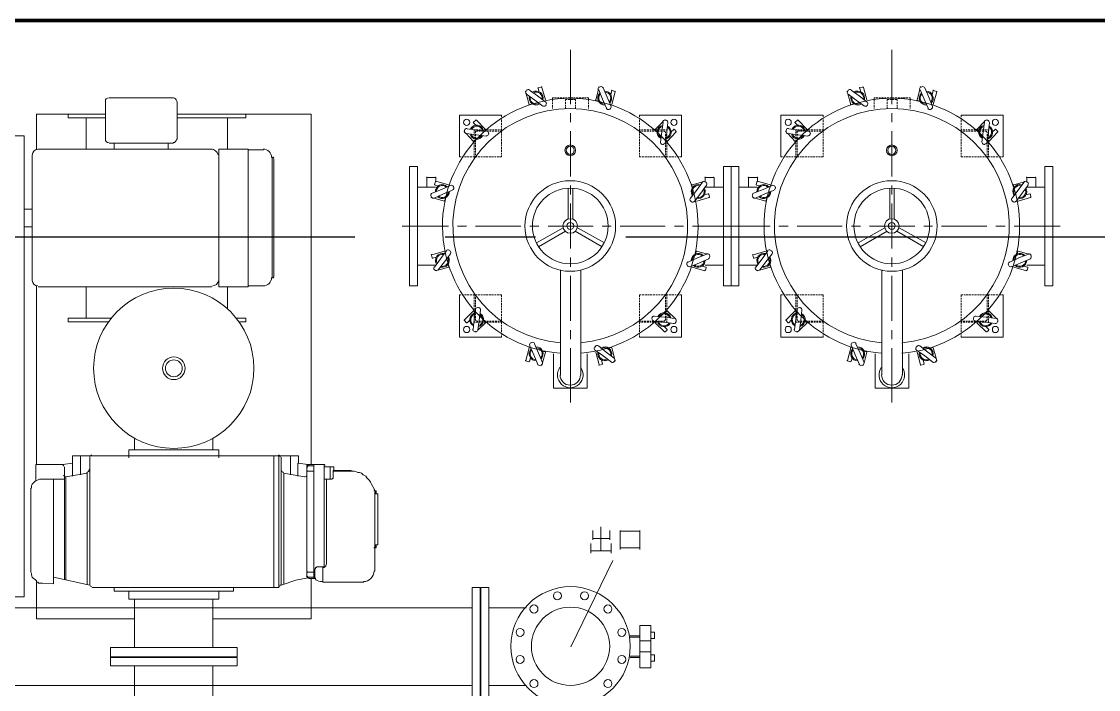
# Model space of a CAD drawing. Extents: x -18489 to 195597, y -1599 to 112111.
# Drawn here: x -14810.4 to -14512.4, y 7457.1 to 7642.1 of the extents above; entities that cross this region are included whole.
import ezdxf

# ---------------------------------------------------------------- set-up
doc = ezdxf.new("R2010")
doc.units = 0
doc.header["$LTSCALE"] = 100
doc.linetypes.add('X-CUB3-L10$0$COL-CEN-LIN', pattern=[3.25, 2.5, -0.25, 0.25, -0.25])
for name, color, linetype in [('188K-SM-03-F10-MECH-EQ-Y2257103$0$M-EQPM-AD', 5, 'Continuous'), ('188K-SM-03-F10-MECH-EQ-Y2257103$0$M-EQPM-CDA-過濾器', 5, 'Continuous'), ('188K-SM-03-F10-MECH-EQ-Y2257103$0$Micron CUP L10 CDA EQU$0$M MOVE-IN AREA', 8, 'Continuous'), ('X-CUB3-L10$0$CCL', 8, 'X-CUB3-L10$0$COL-CEN-LIN')]:
    doc.layers.add(name, color=color, linetype=linetype)

# ---------------------------------------------------------------- blocks, each defined once
blk = doc.blocks.new('X-CUB3-L10$0$CUB3-10')
at = {"layer": 'X-CUB3-L10$0$CCL'}
blk.add_line((720, 8302.459), (-5160, 8302.459), dxfattribs=at)
blk = doc.blocks.new('X-CUB3-L10')
at = {"layer": 'X-CUB3-L10$0$CCL'}
blk.add_blockref('X-CUB3-L10$0$CUB3-10', (-12838.15, -720), dxfattribs=at)
blk = doc.blocks.new('188K-SM-03-F10-MECH-EQ-Y2257103$0$矽品二林中科一期-設備-空調$0$ZIN280AH(OD1400TL2135) 外型圖-Model')
at = {"color": 0, "lineweight": 13}
for points in [[(3022, 9497), (3022, 9391.6)], [(3032.1, 9507.2), (3210.5, 9507.2)], [(3220.6, 9497), (3220.6, 9391.6)], [(2831.5, 9363.3), (2831.5, 9462.6), (3022, 9462.6)], [(2918.6, 9462.6), (2918.6, 9452.4), (3022, 9452.4)], [(2969.3, 9452.4), (2969.3, 9365.3)], [(3220.6, 9452.4), (3411.1, 9452.4), (3411.1, 9462.6)], [(3220.6, 9462.6), (3591.5, 9462.6), (3591.5, 8491.7)], [(3360.5, 9452.4), (3360.5, 9365.3)], [(3317.9, 9365.3), (2835.5, 9365.3)], [(3032.1, 9381.5), (3210.5, 9381.5)], [(3046.3, 9381.5), (3046.3, 9365.3)], [(3196.3, 9381.5), (3196.3, 9365.3)], [(3459.8, 9363.3), (3417.2, 9363.3)], [(3486.1, 9341), (3484.1, 9341), (3484.1, 9010.6)], [(3488.2, 9338.9), (3488.2, 9010.6)], [(2819.3, 9199.1), (2797, 9199.1)], [(2819.3, 9150.4), (2797, 9150.4)], [(3486.1, 9008.6), (3484.1, 9008.6)], [(2831.5, 8491.7), (2831.5, 8986.3)], [(3315.9, 8984.2), (2835.5, 8984.2)], [(2969.3, 8897.1), (2969.3, 8984.2)], [(3360.5, 8923.4), (3360.5, 8984.2)], [(3459.8, 8986.3), (3417.2, 8986.3)], [(3032.1, 8887), (2918.6, 8887), (2918.6, 8897.1), (3040.2, 8897.1)], [(3384.8, 8897.1), (3411.1, 8897.1), (3411.1, 8887), (3392.9, 8887)], [(3103.1, 8532.3), (3103.1, 8562.7)], [(3319.9, 8532.3), (3319.9, 8562.7)], [(3336.2, 8510), (3336.2, 8532.3), (3086.9, 8532.3), (3086.9, 8510)], [(2908.5, 8451.2), (2845.7, 8451.2), (2839.6, 8451.2), (2835.5, 8449.2), (2831.5, 8447.1), (2827.4, 8445.1), (2823.4, 8441.1), (2819.3, 8437), (2817.3, 8432.9), (2817.3, 8426.9), (2815.3, 8424.8), (2815.3, 8420.8), (2815.3, 8197.8), (2815.3, 8195.8), (2815.3, 8193.8), (2817.3, 8189.7), (2817.3, 8185.7), (2819.3, 8179.6), (2823.4, 8175.5), (2827.4, 8173.5), (2831.5, 8169.5), (2831.5, 8167.4), (2831.5, 8165.4), (2833.5, 8165.4), (2835.5, 8165.4), (2835.5, 8163.4), (2837.6, 8163.4), (2839.6, 8163.4), (2843.6, 8163.4), (2845.7, 8163.4), (2847.7, 8163.4), (2878.1, 8161.3), (2878.1, 8175.5), (2878.1, 8179.6), (2979.4, 8157.3), (2979.4, 8512)], [(2945, 8516), (2930.8, 8516), (2953.1, 8516), (2953.1, 8463.3)], [(2930.8, 8516), (2930.8, 8495.8)], [(2953.1, 8516), (2985.5, 8516), (3032.1, 8516), (3488.2, 8516), (3488.2, 8151.2), (3032.1, 8151.2), (2985.5, 8151.2)], [(3542.9, 8516), (3557.1, 8516), (3534.8, 8516), (3502.4, 8516), (3502.4, 8151.2), (3488.2, 8151.2)], [(3502.4, 8516), (3488.2, 8516)], [(3583.4, 8177.6), (3549, 8171.5), (3508.4, 8157.3), (3508.4, 8512)], [(3534.8, 8463.3), (3534.8, 8516)], [(3557.1, 8495.8), (3557.1, 8516)], [(2829.4, 8445.1), (2829.4, 8491.7), (2847.7, 8491.7), (2874, 8491.7), (2888.2, 8491.7), (2902.4, 8491.7)], [(2904.4, 8491.7), (2930.8, 8495.8), (2930.8, 8459.3)], [(2908.5, 8485.6), (2908.5, 8481.6), (2908.5, 8465.4)], [(2908.5, 8471.5), (2908.5, 8173.5)], [(3583.4, 8491.7), (3555.1, 8495.8), (3555.1, 8459.3)], [(3585.5, 8179.6), (3585.5, 8175.5), (3599.6, 8175.5), (3599.6, 8179.6), (3585.5, 8179.6), (3583.4, 8179.6), (3581.4, 8179.6), (3581.4, 8181.6), (3579.4, 8183.6), (3579.4, 8185.7), (3579.4, 8465.4), (3579.4, 8481.6), (3579.4, 8483.6), (3581.4, 8485.6), (3581.4, 8487.7), (3583.4, 8487.7), (3585.5, 8487.7), (3599.6, 8487.7), (3599.6, 8491.7), (3585.5, 8491.7), (3585.5, 8487.7)], [(3579.4, 8481.6), (3579.4, 8485.6)], [(3599.6, 8473.5), (3585.5, 8473.5), (3583.4, 8473.5), (3581.4, 8473.5), (3579.4, 8471.5)], [(3630, 8485.6), (3644.2, 8485.6), (3654.4, 8485.6), (3654.4, 8475.5)], [(3769.9, 8268.8), (3767.9, 8268.8), (3767.9, 8266.7), (3767.9, 8410.6), (3767.9, 8266.7), (3767.9, 8420.8), (3767.9, 8266.7), (3767.9, 8420.8), (3767.9, 8266.7), (3767.9, 8420.8), (3757.7, 8439), (3755.7, 8443.1), (3753.7, 8447.1), (3749.6, 8451.2), (3745.6, 8455.2), (3743.5, 8459.3), (3739.5, 8461.3), (3735.4, 8463.3), (3731.4, 8467.4), (3725.3, 8469.4), (3721.3, 8469.4), (3717.2, 8471.5), (3711.1, 8473.5), (3707.1, 8473.5), (3703, 8473.5), (3703, 8475.5), (3654.4, 8475.5), (3652.3, 8475.5), (3652.3, 8473.5), (3652.3, 8455.2), (3652.3, 8453.2), (3650.3, 8453.2), (3650.3, 8451.2), (3648.3, 8451.2), (3644.2, 8451.2), (3642.2, 8451.2), (3632.1, 8451.2)], [(3644.2, 8451.2), (3644.2, 8485.6)], [(3703, 8473.5), (3652.3, 8473.5)], [(2878.1, 8179.6), (2878.1, 8451.2)], [(2971.3, 8159.3), (2971.3, 8467.4), (2912.5, 8457.3), (2912.5, 8171.5)], [(3628, 8451.2), (3632.1, 8451.2), (3634.1, 8451.2), (3634.1, 8445.1), (3634.1, 8216.1), (3632.1, 8212), (3632.1, 8210), (3630, 8208), (3628, 8205.9), (3628, 8208)], [(3767.9, 8394.4), (3767.9, 8266.7), (3767.9, 8414.7), (3767.9, 8412.7), (3767.9, 8266.7)], [(3769.9, 8410.6), (3769.9, 8418.8), (3771.9, 8418.8), (3771.9, 8410.6)], [(3776, 8268.8), (3776, 8410.6)], [(4394.2, 8252.6), (4394.2, 8270.8), (4394.2, 8295.1), (4394.2, 8319.4)], [(4371.9, 8283), (4371.9, 8285), (4371.9, 8309.3)], [(4418.5, 8309.3), (4418.5, 8285), (4418.5, 8283)], [(4446.9, 8256.6), (4446.9, 8260.7), (4446.9, 8285), (4446.9, 8309.3)], [(4446.9, 8307.3), (4473.2, 8307.3), (4497.5, 8307.3), (4499.6, 8307.3)], [(4501.6, 8309.3), (4501.6, 8285), (4501.6, 8260.7), (4501.6, 8256.6)], [(3767.9, 8195.8), (3767.9, 8199.9), (3767.9, 8256.6), (3767.9, 8262.7), (3767.9, 8266.7), (3767.9, 8268.8), (3769.9, 8268.8), (3776, 8268.8), (3769.9, 8268.8), (3769.9, 8260.7), (3771.9, 8260.7), (3771.9, 8268.8)], [(3769.9, 8268.8), (3769.9, 8268.8)], [(4365.8, 8246.5), (4365.8, 8248.5), (4365.8, 8272.8)], [(4371.9, 8287), (4398.2, 8287), (4418.5, 8287)], [(4422.5, 8272.8), (4422.5, 8248.5), (4422.5, 8246.5)], [(4499.6, 8260.7), (4475.2, 8260.7), (4448.9, 8260.7)], [(4422.5, 8252.6), (4416.5, 8252.6), (4390.1, 8252.6), (4365.8, 8252.6)], [(3624, 8205.9), (3624, 8208)], [(3628, 8205.9), (3624, 8205.9), (3624, 8199.9), (3624, 8165.4), (3737.5, 8165.4)], [(4426.6, 8226.2), (4311.1, 7987)], [(3319.9, 8064.1), (3591.5, 8064.1), (3591.5, 8175.5)], [(3579.4, 8195.8), (3581.4, 8193.8), (3583.4, 8193.8), (3585.5, 8193.8), (3599.6, 8193.8)], [(3579.4, 8181.6), (3579.4, 8185.7)], [(3605.7, 8173.5), (3605.7, 8171.5)], [(2831.5, 8169.5), (2831.5, 8064.1), (3103.1, 8064.1)], [(3376.7, 8151.2), (3376.7, 8141.1), (3046.3, 8141.1), (3046.3, 8151.2)], [(3336.2, 8141.1), (3336.2, 8118.8), (3086.9, 8118.8), (3086.9, 8141.1)], [(3103.1, 8118.8), (3103.1, 7985)], [(3319.9, 8118.8), (3319.9, 7985)], [(2112, 8094.5), (2316.7, 8094.5), (4037.4, 8094.5)], [(4084.1, 8094.5), (4187.4, 8094.5)], [(4532, 8003.3), (4532, 8045.8), (4501.6, 8045.8), (4501.6, 8003.3)], [(4532, 8027.6), (4542.1, 8027.6), (4542.1, 8009.3), (4532, 8009.3)], [(4501.6, 7972.9), (4501.6, 7928.3), (4532, 7928.3), (4532, 7972.9)], [(4532, 7946.5), (4542.1, 7946.5), (4542.1, 7964.7), (4532, 7964.7)], [(3386.8, 7956.6), (3036.2, 7956.6)], [(3386.8, 7956.6), (3386.8, 7934.3), (3036.2, 7934.3), (3036.2, 7956.6)], [(3103.1, 7934.3), (3103.1, 7751.9)], [(3319.9, 7934.3), (3319.9, 7751.9)], [(4037.4, 7879.6), (2112, 7879.6)], [(4187.4, 7879.6), (4084.1, 7879.6)]]:
    blk.add_lwpolyline(points, dxfattribs=at)
for points in [[(2797, 9401.8), (2630.8, 9401.8), (2630.8, 8124.9), (2797, 8124.9)], [(3336.2, 9365.3), (3417.2, 9365.3), (3417.2, 8984.2), (3336.2, 8984.2)], [(3601.7, 8175.5), (3601.7, 8197.8), (3601.7, 8201.9), (3603.7, 8203.9), (3603.7, 8205.9), (3605.7, 8205.9), (3607.7, 8208), (3624, 8208), (3628, 8208), (3628, 8491.7), (3599.6, 8491.7), (3599.6, 8175.5)], [(3767.9, 8412.7), (3767.9, 8410.6), (3769.9, 8410.6), (3776, 8410.6), (3769.9, 8410.6), (3767.9, 8410.6)], [(4059.7, 7822.9), (4037.4, 7822.9), (4037.4, 8151.2), (4059.7, 8151.2)], [(4061.8, 7822.9), (4084.1, 7822.9), (4084.1, 8151.2), (4061.8, 8151.2)], [(4501.6, 8017.4), (4475.2, 8017.4)], [(4501.6, 8013.4), (4475.2, 8013.4)], [(4501.6, 8003.3), (4532, 8003.3), (4532, 7972.9), (4501.6, 7972.9)], [(3036.2, 7985), (3386.8, 7985), (3386.8, 7958.7), (3036.2, 7958.7)], [(4501.6, 7960.7), (4475.2, 7960.7)], [(4475.2, 7956.6), (4501.6, 7956.6)]]:
    blk.add_lwpolyline(points, close=True, dxfattribs=at)
for points in [[(2834.8, 9365.2, 0.36473), (2819.3, 9349.1), (2819.3, 9000.5)], [(3579.4, 8462.3, -0.467466), (3573.3, 8457.3), (3516.5, 8467.4), (3516.5, 8159.3)]]:
    blk.add_lwpolyline(points, format="xyb", dxfattribs=at)
for centre, radius in [((3211.5, 8758.2), 221.9), ((3211.5, 8758.2), 31.4), ((3211.5, 8758.2), 23.3), ((4310, 7988.1), 165.2), ((4273.6, 8127.9), 11.1), ((4348.6, 8127.9), 11.1), ((4208.7, 8091.4), 11.1), ((4310, 7988.1), 108.4), ((4413.4, 8091.4), 11.1), ((4170.2, 8026.6), 11.1), ((4451.9, 8026.6), 11.1), ((4170.2, 7951.6), 11.1), ((4451.9, 7951.6), 11.1), ((4208.7, 7884.7), 11.1), ((4413.4, 7884.7), 11.1)]:
    blk.add_circle(centre, radius, dxfattribs=at)
for centre, radius, start, end in [((3031.1, 9498), 9.12, 89.9989, 180.0011), ((3209.5, 9498), 9.12, 0.0038, 90.0024), ((3031.1, 9392.6), 9.12, 179.9989, 270.0011), ((3209.5, 9392.6), 9.12, 269.9989, 0.0011), ((3314.9, 9346), 19.3, 9.6648, 90.0699), ((3458.8, 9342), 23.3, 0.0036, 90.0013), ((3485.1, 9339.9), 3.04, 359.9911, 90.0089), ((3458.8, 9009.6), 23.3, 270.0013, 359.9987), ((3485.1, 9011.6), 3.04, 269.9911, 0.0089), ((2836.5, 9003.5), 17.2, 185.5388, 264.053), ((3316.9, 9005.5), 19.3, 269.922, 350.3444), ((2984.5, 8513), 5.07, 89.9957, 180.0043), ((3501.3, 8513), 5.07, 359.9957, 90.0043), ((2901.4, 8486.7), 5.07, 359.9957, 90.0043), ((2968.3, 8478.5), 9.12, 280.2287, 0), ((3517.6, 8478.5), 9.12, 180, 259.7713), ((3584.4, 8486.7), 5.07, 89.9957, 180.0043), ((3627, 8488.7), 3.04, 359.9911, 90.0089), ((2911.5, 8462.3), 5.07, 180.0057, 280.2237), ((3768.9, 8421.8), 3.04, 179.9911, 270.0089), ((3768.9, 8259.7), 3.04, 89.9969, 180.0031), ((3584.4, 8182.6), 5.07, 179.9992, 270.0008), ((3600.7, 8174.5), 3.04, 359.9983, 90.0109), ((3620.9, 8198.8), 31.4, 237.2987, 272.2651), ((3736.5, 8196.8), 29.4, 269.9997, 0.0003), ((2984.5, 8158.3), 5.07, 179.9992, 270.0008), ((3501.3, 8158.3), 5.07, 269.9992, 0.0008)]:
    blk.add_arc(centre, radius, start, end, dxfattribs=at)
blk = doc.blocks.new('188K-SM-03-F10-MECH-EQ-Y2257103$0$矽品二林中科一期-設備-空調$0$A$C51042A5E')
at = {"color": 0, "lineweight": 13}
for points in [[(0, 465.9), (0, 337.4)], [(-107.8, 373.4), (-107.8, 423.7)], [(107.8, 423.7), (107.8, 373.4)], [(-134.8, 373.4), (-134.8, 396.7)], [(-133.9, 397.6), (-107.8, 397.6)], [(-133.9, 372.5), (-125.8, 372.5)], [(-123.1, 373.4), (-115, 376.1)], [(-111.4, 365.3), (-113.2, 375.2)], [(-112.3, 332), (-101.5, 357.2), (-90.8, 383.3)], [(-77.3, 377.9), (-89, 351.8), (-99.7, 326.6)], [(-82.7, 386), (-80.9, 385.1)], [(-80, 385.1), (-80, 385.1)], [(-79.1, 384.2), (-79.1, 384.2)], [(-69.2, 349.1), (-77.3, 378.8)], [(68.3, 343.7), (90.8, 359.9), (113.2, 377)], [(69.2, 349.1), (79.1, 384.2)], [(121.3, 366.2), (98.8, 349.1), (76.4, 332)], [(123.1, 373.4), (123.1, 373.4)], [(123.1, 371.6), (124, 372.5)], [(-78.2, 346.4), (-70.1, 348.2)], [(68.3, 333.8), (67.4, 335.6)], [(105.1, 338.3), (113.2, 336.5)], [(-302.8, 191), (-307.3, 191), (-307.3, 307.8), (-191.4, 307.8), (-191.4, 303.3)], [(-191.4, 296.1), (-191.4, 300.6)], [(-106.9, 323), (-109.6, 323.9)], [(0, 313.2), (0, 288)], [(302.8, 191), (307.3, 191), (307.3, 307.8), (190.5, 307.8), (190.5, 303.3)], [(190.5, 296.1), (190.5, 300.6)], [(-292.9, 261.9), (-287.6, 268.2)], [(-278.6, 261), (-285.8, 268.2)], [(-263.3, 226.9), (-263.3, 231.4), (-266, 259.2), (-269.6, 286.2)], [(-259.7, 293.4), (-260.6, 293.4)], [(-234.5, 268.2), (-256.1, 288.9)], [(-191.4, 288), (-191.4, 293.4)], [(-191.4, 280.8), (-191.4, 286.2)], [(-191.4, 273.6), (-191.4, 278.1)], [(-191.4, 266.4), (-191.4, 270.9)], [(190.5, 288), (190.5, 293.4)], [(190.5, 280.8), (190.5, 286.2)], [(190.5, 273.6), (190.5, 278.1)], [(190.5, 266.4), (190.5, 270.9)], [(230.9, 262.8), (258.8, 266.4), (285.8, 270)], [(234.5, 268.2), (259.7, 293.4)], [(260.6, 279), (267.8, 286.2)], [(261.5, 293.4), (267.8, 288)], [(-267.8, 235), (-292.9, 260.1)], [(-264.2, 266.4), (-266.9, 266.4), (-266.9, 263.7)], [(-266.9, 261.9), (-266.9, 256.6)], [(-266.9, 253.9), (-266.9, 249.4)], [(-266.9, 246.7), (-266.9, 241.3)], [(-266.9, 239.5), (-266.9, 234.1)], [(-263.3, 260.1), (-263.3, 256.6)], [(-263.3, 253.9), (-263.3, 249.4)], [(-263.3, 246.7), (-263.3, 242.2)], [(-263.3, 239.5), (-263.3, 234.1)], [(-256.1, 266.4), (-261.5, 266.4)], [(-257, 262.8), (-259.7, 262.8)], [(-248.9, 262.8), (-254.3, 262.8)], [(-248.9, 266.4), (-253.4, 266.4)], [(-241.7, 266.4), (-246.2, 266.4)], [(-241.7, 262.8), (-246.2, 262.8)], [(-239.9, 261), (-234.5, 266.4)], [(-233.6, 266.4), (-239, 266.4)], [(-233.6, 262.8), (-239, 262.8)], [(-226.4, 262.8), (-231.8, 262.8)], [(-226.4, 266.4), (-230.9, 266.4)], [(-218.4, 266.4), (-223.8, 266.4)], [(-219.3, 262.8), (-223.8, 262.8)], [(-211.2, 266.4), (-216.6, 266.4)], [(-211.2, 262.8), (-216.6, 262.8)], [(-204, 262.8), (-209.4, 262.8)], [(-204, 266.4), (-208.5, 266.4)], [(-195.9, 266.4), (-201.3, 266.4)], [(-196.8, 262.8), (-201.3, 262.8)], [(-194.1, 266.4), (-191.4, 266.4), (-191.4, 262.8), (-194.1, 262.8)], [(-191.4, 262.8), (-191.4, 258.3)], [(-191.4, 255.7), (-191.4, 251.2)], [(-191.4, 248.5), (-191.4, 244)], [(-191.4, 241.3), (-191.4, 235.9)], [(0, 262.8), (0, 137.9)], [(194.1, 266.4), (190.5, 266.4), (190.5, 262.8), (194.1, 262.8)], [(190.5, 262.8), (190.5, 258.3)], [(190.5, 255.7), (190.5, 251.2)], [(190.5, 248.5), (190.5, 244)], [(190.5, 241.3), (190.5, 235.9)], [(195.9, 266.4), (201.3, 266.4)], [(196.8, 262.8), (201.3, 262.8)], [(204, 266.4), (208.5, 266.4)], [(204, 262.8), (209.4, 262.8)], [(211.2, 266.4), (216.6, 266.4)], [(211.2, 262.8), (216.6, 262.8)], [(218.4, 266.4), (223.8, 266.4)], [(219.3, 262.8), (223.8, 262.8)], [(226.4, 254.8), (225.5, 256.6)], [(226.4, 266.4), (230.9, 266.4)], [(226.4, 262.8), (231.8, 262.8)], [(287.6, 256.6), (260.6, 253), (232.7, 249.4)], [(233.6, 266.4), (239, 266.4)], [(233.6, 262.8), (239, 262.8)], [(240.8, 266.4), (246.2, 266.4)], [(241.7, 262.8), (246.2, 262.8)], [(248.9, 266.4), (253.4, 266.4)], [(248.9, 262.8), (254.3, 262.8)], [(256.1, 266.4), (261.5, 266.4)], [(256.1, 262.8), (259.7, 262.8)], [(260.6, 240.4), (266, 235)], [(263.3, 266.4), (266, 266.4), (266, 263.7)], [(263.3, 260.1), (263.3, 256.6)], [(263.3, 253.9), (263.3, 249.4)], [(263.3, 246.7), (263.3, 242.2)], [(263.3, 239.5), (263.3, 234.1)], [(266, 261.9), (266, 256.6)], [(266, 253.9), (266, 249.4)], [(266, 246.7), (266, 241.3)], [(266, 239.5), (266, 234.1)], [(267.8, 235), (288.5, 256.6)], [(292.9, 264.6), (292.9, 262.8)], [(292.9, 261.9), (292.9, 261.9)], [(292.9, 260.1), (292.9, 260.1)], [(-266.9, 231.4), (-266.9, 226.9)], [(-266.9, 224.2), (-266.9, 218.8)], [(-266.9, 216.1), (-266.9, 211.6)], [(-266.9, 208.9), (-266.9, 204.4)], [(-263.3, 224.2), (-263.3, 219.7)], [(-263.3, 217), (-263.3, 211.6)], [(-263.3, 208.9), (-263.3, 204.4)], [(-254.3, 226), (-256.1, 226)], [(-191.4, 233.2), (-191.4, 228.7)], [(-191.4, 226), (-191.4, 220.6)], [(-191.4, 218.8), (-191.4, 213.4)], [(-191.4, 210.7), (-191.4, 206.2)], [(190.5, 233.2), (190.5, 228.7)], [(190.5, 226), (190.5, 220.6)], [(190.5, 218.8), (190.5, 213.4)], [(190.5, 210.7), (190.5, 206.2)], [(263.3, 231.4), (263.3, 226.9)], [(263.3, 224.2), (263.3, 219.7)], [(263.3, 217), (263.3, 211.6)], [(263.3, 208.9), (263.3, 204.4)], [(266, 231.4), (266, 226.9)], [(266, 224.2), (266, 218.8)], [(266, 216.1), (266, 211.6)], [(266, 208.9), (266, 204.4)], [(-295.6, 191), (-300.1, 191)], [(-288.5, 191), (-292.9, 191)], [(-280.4, 191), (-285.8, 191)], [(-273.2, 191), (-277.7, 191)], [(-266.9, 191), (-270.5, 191)], [(-266.9, 201.7), (-266.9, 196.3)], [(-266.9, 193.6), (-266.9, 191), (-263.3, 191), (-257.9, 191)], [(-263.3, 201.7), (-263.3, 197.2)], [(-263.3, 194.5), (-263.3, 191)], [(-256.1, 191), (-250.7, 191)], [(-248, 191), (-243.5, 191)], [(-240.8, 191), (-235.4, 191)], [(-233.6, 191), (-228.2, 191)], [(-225.5, 191), (-221.1, 191)], [(-218.4, 191), (-213, 191)], [(-211.2, 191), (-205.8, 191)], [(-203.1, 191), (-198.6, 191)], [(-195.9, 191), (-191.4, 191), (-191.4, 196.3)], [(-191.4, 203.5), (-191.4, 198.1)], [(190.5, 203.5), (190.5, 198.1)], [(195.9, 191), (190.5, 191), (190.5, 196.3)], [(203.1, 191), (198.6, 191)], [(210.3, 191), (205.8, 191)], [(218.4, 191), (213, 191)], [(225.5, 191), (221.1, 191)], [(232.7, 191), (228.2, 191)], [(240.8, 191), (235.4, 191)], [(248, 191), (243.5, 191)], [(256.1, 191), (250.7, 191)], [(266, 193.6), (266, 191), (263.3, 191), (257.9, 191)], [(263.3, 201.7), (263.3, 197.2)], [(263.3, 194.5), (263.3, 191)], [(266, 201.7), (266, 196.3)], [(266, 191), (270.5, 191)], [(273.2, 191), (277.7, 191)], [(280.4, 191), (285.8, 191)], [(287.6, 191), (292.9, 191)], [(295.6, 191), (300.1, 191)], [(-375.6, 121.8), (-373.8, 122.7)], [(-372.9, 122.7), (-372.9, 123.6)], [(-371.1, 123.6), (-372, 123.6)], [(-337, 114.6), (-366.6, 122.7)], [(-365.7, 121.8), (-348.7, 99.3), (-332.5, 76.8)], [(337, 114.6), (372, 123.6)], [(-371.1, 86.7), (-381, 89.4)], [(-343.3, 68.7), (-360.3, 91.2), (-376.5, 113.7)], [(-338.8, 105.6), (-336.1, 113.7)], [(0, 112.8), (0, 87.6)], [(4.5, 20.2), (46.7, 93.9)], [(322.6, 107.4), (323.5, 109.2)], [(377.4, 77.7), (351.4, 88.5), (326.2, 100.2)], [(331.6, 112.8), (356.7, 102), (382.8, 90.3)], [(364.8, 111), (374.7, 113.7)], [(-384.6, 80.4), (-382.8, 88.5)], [(-349.6, 69.6), (-383.7, 79.5)], [(-333.4, 68.7), (-335.2, 67.8)], [(0, 62.5), (0, -62.5)], [(14.4, 13.9), (57.5, 88.5)], [(384.6, 80.4), (384.6, 80.4)], [(-354.9, 46.3), (-354.9, 49.9), (-352.3, 49.9)], [(-354.9, 44.5), (-354.9, 39.1)], [(-354.9, 36.4), (-354.9, 31.9)], [(-350.5, 49.9), (-345.1, 49.9)], [(-342.4, 49.9), (-337.9, 49.9)], [(-335.2, 49.9), (-329.8, 49.9)], [(-328, 49.9), (-325.3, 49.9)], [(354, -46.3), (448.4, -46.3), (448.4, 47.2), (354, 47.2)], [(-337.9, 0.4), (-487.9, 0.4)], [(-354.9, 29.2), (-354.9, 23.8)], [(-354.9, 21.1), (-354.9, 16.6)], [(-354.9, 13.9), (-354.9, 9.4)], [(-354.9, 6.7), (-354.9, 1.3)], [(-350.5, 9.4), (-350.5, 13.9), (-346, 13.9)], [(-350.5, 6.7), (-350.5, 1.3)], [(-343.3, 13.9), (-338.8, 13.9)], [(-336.1, 13.9), (-330.7, 13.9)], [(-328.9, 13.9), (-324.4, 13.9)], [(-287.6, 0.4), (-312.7, 0.4)], [(-137.5, 0.4), (-262.4, 0.4)], [(-87.2, 0.4), (-112.3, 0.4)], [(-18.9, 6.7), (-105.1, 6.7)], [(62, 0.4), (-62.9, 0.4)], [(112.3, 0.4), (87.2, 0.4)], [(412.5, 28.3), (121.3, 28.3)], [(262.4, 0.4), (137.5, 0.4)], [(312.7, 0.4), (287.6, 0.4)], [(487.9, 0.4), (337.9, 0.4)], [(-354.9, -1.3), (-354.9, -5.8)], [(-354.9, -8.5), (-354.9, -13)], [(-354.9, -15.7), (-354.9, -21.1)], [(-354.9, -23.8), (-354.9, -28.3)], [(-350.5, -1.3), (-350.5, -5.8)], [(-350.5, -8.5), (-350.5, -13.9), (-346, -13.9)], [(-343.3, -13.9), (-338.8, -13.9)], [(-336.1, -13.9), (-330.7, -13.9)], [(-328.9, -13.9), (-324.4, -13.9)], [(-18.9, -5.8), (-105.1, -5.8)], [(4.5, -19.3), (46.7, -93.9)], [(14.4, -13), (57.5, -87.6)], [(412.5, -28.3), (121.3, -28.3)], [(-354.9, -31), (-354.9, -36.4)], [(-354.9, -38.2), (-354.9, -43.6)], [(-354.9, -46.3), (-354.9, -49.9), (-352.3, -49.9)], [(-350.5, -49.9), (-345.1, -49.9)], [(-342.4, -49.9), (-337.9, -49.9)], [(-335.2, -49.9), (-329.8, -49.9)], [(-328, -49.9), (-325.3, -49.9)], [(-385.5, -82.2), (-384.6, -80.4), (-384.6, -79.5)], [(-383.7, -78.6), (-383.7, -78.6)], [(-349.6, -69.6), (-378.3, -76.8)], [(-377.4, -77.7), (-351.4, -88.5), (-326.2, -99.3)], [(0, -87.6), (0, -111.9)], [(365.7, -120.9), (348.7, -98.4), (331.6, -76.8)], [(333.4, -68.7), (335.2, -66.9)], [(343.3, -67.8), (359.4, -90.3), (376.5, -112.8)], [(348.7, -69.6), (383.7, -78.6)], [(371.1, -85.8), (381, -88.5)], [(-331.6, -111.9), (-356.7, -101.1), (-382.8, -90.3)], [(-372.9, -122.7), (-375.6, -114.6)], [(-364.8, -111), (-374.7, -113.7)], [(-322.6, -106.5), (-323.5, -109.2)], [(337.9, -104.7), (336.1, -112.8)], [(337, -113.7), (365.7, -121.8)], [(0, -137), (0, -261.9)], [(372.9, -122.7), (372.9, -122.7)], [(375.6, -120.9), (373.8, -122.7)], [(-302.8, -191), (-307.3, -191), (-307.3, -306.9), (-191.4, -306.9), (-191.4, -302.4)], [(-295.6, -191), (-300.1, -191)], [(-288.5, -191), (-292.9, -191)], [(-280.4, -191), (-285.8, -191)], [(-273.2, -191), (-277.7, -191)], [(-266.9, -191), (-270.5, -191)], [(-266.9, -193.6), (-266.9, -191), (-263.3, -191), (-257.9, -191)], [(-266.9, -200.8), (-266.9, -196.3)], [(-266.9, -208), (-266.9, -203.5)], [(-263.3, -193.6), (-263.3, -191)], [(-263.3, -200.8), (-263.3, -196.3)], [(-263.3, -208.9), (-263.3, -203.5)], [(-256.1, -191), (-250.7, -191)], [(-248, -191), (-243.5, -191)], [(-240.8, -191), (-235.4, -191)], [(-233.6, -191), (-228.2, -191)], [(-225.5, -191), (-221.1, -191)], [(-218.4, -191), (-213, -191)], [(-211.2, -191), (-205.8, -191)], [(-203.1, -191), (-198.6, -191)], [(-195.9, -191), (-191.4, -191), (-191.4, -195.4)], [(-191.4, -202.6), (-191.4, -198.1)], [(-191.4, -210.7), (-191.4, -205.3)], [(195.9, -191), (190.5, -191), (190.5, -195.4)], [(302.8, -191), (307.3, -191), (307.3, -306.9), (190.5, -306.9), (190.5, -302.4)], [(190.5, -202.6), (190.5, -198.1)], [(190.5, -210.7), (190.5, -205.3)], [(203.1, -191), (198.6, -191)], [(210.3, -191), (205.8, -191)], [(218.4, -191), (213, -191)], [(225.5, -191), (221.1, -191)], [(232.7, -191), (228.2, -191)], [(240.8, -191), (235.4, -191)], [(248, -191), (243.5, -191)], [(256.1, -191), (250.7, -191)], [(263.3, -191), (257.9, -191)], [(266, -193.6), (266, -191), (263.3, -191), (263.3, -193.6)], [(263.3, -200.8), (263.3, -196.3)], [(263.3, -208.9), (263.3, -203.5)], [(266, -191), (270.5, -191)], [(266, -200.8), (266, -196.3)], [(266, -208), (266, -203.5)], [(273.2, -191), (277.7, -191)], [(280.4, -191), (285.8, -191)], [(287.6, -191), (292.9, -191)], [(295.6, -191), (300.1, -191)], [(-267.8, -234.1), (-289.4, -255.7)], [(-266.9, -216.1), (-266.9, -210.7)], [(-266.9, -223.3), (-266.9, -218.8)], [(-266.9, -230.5), (-266.9, -226)], [(-266.9, -238.6), (-266.9, -233.2)], [(-260.6, -240.4), (-266, -234.1)], [(-263.3, -216.1), (-263.3, -211.6)], [(-263.3, -223.3), (-263.3, -218.8)], [(-263.3, -231.4), (-263.3, -226)], [(-263.3, -238.6), (-263.3, -234.1)], [(-191.4, -217.9), (-191.4, -212.5)], [(-191.4, -225.1), (-191.4, -220.6)], [(-191.4, -233.2), (-191.4, -227.8)], [(-191.4, -240.4), (-191.4, -235.9)], [(190.5, -217.9), (190.5, -212.5)], [(190.5, -225.1), (190.5, -220.6)], [(190.5, -233.2), (190.5, -227.8)], [(190.5, -240.4), (190.5, -235.9)], [(256.1, -288), (252.5, -260.1), (248.9, -232.3)], [(263.3, -216.1), (263.3, -211.6)], [(263.3, -223.3), (263.3, -218.8)], [(263.3, -231.4), (263.3, -226)], [(263.3, -230.5), (266, -258.3), (269.6, -286.2)], [(263.3, -238.6), (263.3, -234.1)], [(266, -216.1), (266, -210.7)], [(266, -223.3), (266, -218.8)], [(266, -230.5), (266, -226)], [(266, -238.6), (266, -233.2)], [(267.8, -234.1), (292.9, -260.1)], [(-292.9, -259.2), (-292.9, -260.1)], [(-292.9, -264.6), (-292.9, -261.9)], [(-292.9, -261.9), (-292.9, -261.9)], [(-266.9, -245.8), (-266.9, -241.3)], [(-266.9, -253.9), (-266.9, -248.5)], [(-266.9, -261), (-266.9, -255.7)], [(-264.2, -266.4), (-266.9, -266.4), (-266.9, -263.7)], [(-263.3, -245.8), (-263.3, -241.3)], [(-263.3, -253.9), (-263.3, -248.5)], [(-263.3, -259.2), (-263.3, -256.6)], [(-256.1, -266.4), (-261.5, -266.4)], [(-234.5, -267.3), (-260.6, -292.5)], [(-257, -262.8), (-259.7, -262.8)], [(-248.9, -262.8), (-254.3, -262.8)], [(-248.9, -266.4), (-253.4, -266.4)], [(-241.7, -262.8), (-246.2, -262.8)], [(-241.7, -266.4), (-246.2, -266.4)], [(-233.6, -262.8), (-239, -262.8)], [(-233.6, -266.4), (-239, -266.4)], [(-226.4, -262.8), (-231.8, -262.8)], [(-226.4, -266.4), (-230.9, -266.4)], [(-219.3, -262.8), (-223.8, -262.8)], [(-218.4, -266.4), (-223.8, -266.4)], [(-211.2, -262.8), (-216.6, -262.8)], [(-211.2, -266.4), (-216.6, -266.4)], [(-204, -262.8), (-209.4, -262.8)], [(-204, -266.4), (-208.5, -266.4)], [(-196.8, -262.8), (-201.3, -262.8)], [(-195.9, -266.4), (-201.3, -266.4)], [(-194.1, -266.4), (-191.4, -266.4), (-191.4, -262.8), (-194.1, -262.8)], [(-191.4, -247.6), (-191.4, -243.1)], [(-191.4, -255.7), (-191.4, -250.3)], [(-191.4, -262.8), (-191.4, -258.3)], [(-191.4, -266.4), (-191.4, -270)], [(190.5, -247.6), (190.5, -243.1)], [(190.5, -255.7), (190.5, -250.3)], [(190.5, -262.8), (190.5, -258.3)], [(194.1, -266.4), (190.5, -266.4), (190.5, -262.8), (194.1, -262.8)], [(190.5, -266.4), (190.5, -270)], [(195.9, -266.4), (201.3, -266.4)], [(196.8, -262.8), (201.3, -262.8)], [(204, -262.8), (209.4, -262.8)], [(204, -266.4), (208.5, -266.4)], [(211.2, -262.8), (216.6, -262.8)], [(211.2, -266.4), (216.6, -266.4)], [(218.4, -266.4), (223.8, -266.4)], [(219.3, -262.8), (223.8, -262.8)], [(226.4, -262.8), (231.8, -262.8)], [(226.4, -266.4), (230.9, -266.4)], [(233.6, -262.8), (239, -262.8)], [(233.6, -266.4), (239, -266.4)], [(239.9, -260.1), (234.5, -265.5)], [(234.5, -267.3), (256.1, -288.9)], [(240.8, -266.4), (246.2, -266.4)], [(241.7, -262.8), (246.2, -262.8)], [(248.9, -262.8), (254.3, -262.8)], [(248.9, -266.4), (253.4, -266.4)], [(256.1, -262.8), (259.7, -262.8)], [(256.1, -266.4), (261.5, -266.4)], [(263.3, -245.8), (263.3, -241.3)], [(263.3, -253.9), (263.3, -248.5)], [(263.3, -259.2), (263.3, -256.6)], [(263.3, -266.4), (266, -266.4), (266, -263.7)], [(266, -245.8), (266, -241.3)], [(266, -253.9), (266, -248.5)], [(266, -261), (266, -255.7)], [(278.6, -260.1), (285.8, -267.3)], [(292.9, -261.9), (287.6, -267.3)], [(-260.6, -278.1), (-267.8, -285.3)], [(-261.5, -292.5), (-267.8, -287.1)], [(-191.4, -272.7), (-191.4, -278.1)], [(-191.4, -279.9), (-191.4, -285.3)], [(-191.4, -288), (-191.4, -292.5)], [(-191.4, -295.2), (-191.4, -300.6)], [(0, -287.1), (0, -312.3)], [(190.5, -272.7), (190.5, -278.1)], [(190.5, -279.9), (190.5, -285.3)], [(190.5, -288), (190.5, -292.5)], [(190.5, -295.2), (190.5, -300.6)], [(259.7, -292.5), (259.7, -292.5)], [(261.5, -292.5), (261.5, -292.5)], [(264.2, -292.5), (262.4, -292.5)], [(77.3, -377), (88.1, -350.9), (99.7, -325.7)], [(106.9, -322.1), (108.7, -323)], [(-114.1, -336.5), (-122.2, -366.2)], [(-121.3, -365.3), (-98.8, -348.2), (-77.3, -332)], [(-68.3, -342.8), (-90.8, -359.9), (-113.2, -376.1)], [(-69.2, -332.9), (-67.4, -334.7)], [(0, -337.4), (0, -465)], [(69.2, -349.1), (77.3, -377.9)], [(78.2, -345.5), (70.1, -347.3)], [(112.3, -331.1), (101.5, -356.3), (90.8, -382.4)], [(114.1, -336.5), (124, -371.6)], [(-134.8, -373.4), (-134.8, -395.8)], [(-133.9, -372.5), (-125.8, -372.5)], [(-124, -371.6), (-124, -371.6)], [(-123.1, -373.4), (-123.1, -373.4)], [(-121.3, -375.2), (-122.2, -373.4)], [(-107.8, -372.5), (-107.8, -422.8)], [(-86.3, -370.7), (-89, -380.6)], [(-80, -384.2), (-88.1, -382.4)], [(79.1, -383.3), (79.1, -383.3)], [(80, -384.2), (80, -384.2)], [(82.7, -385.1), (80.9, -384.2)], [(107.8, -422.8), (107.8, -372.5)], [(-133.9, -397.6), (-107.8, -397.6)]]:
    blk.add_lwpolyline(points, dxfattribs=at)
for points in [[(-165.3, 445.3), (-165.3, 423.7), (165.3, 423.7), (165.3, 445.3)], [(347.8, 70.5), (346, 77.7)], [(-165.3, -444.4), (-165.3, -422.8), (165.3, -422.8), (165.3, -444.4)]]:
    blk.add_lwpolyline(points, close=True, dxfattribs=at)
for points in [[(-114.1, 337.4), (-124, 372.5, -0.414278), (-123, 374.2)], [(80, 385.1), (88.1, 383.3, -0.414278), (89, 381.5), (86.3, 371.6)], [(112.4, 336.6, 0.414174), (114.1, 337.4), (122.2, 366.2)], [(121.3, 376.1), (122.2, 374.3, -0.414278), (123.1, 372.6)], [(-270.4, 286.8, -0.414184), (-265.1, 293.4), (-262.4, 293.4), (-261.5, 293.4)], [(-262.6, 293.4, -0.414173), (-256.1, 288), (-252.5, 260.1), (-248.9, 233.2)], [(371.2, 124.4, -0.414257), (372.9, 123.6), (375.6, 115.5)], [(346.9, 70.6, 0.414176), (348.7, 69.6), (378.3, 77.7)], [(385.5, 83.1), (384.6, 81.3, -0.414276), (383.7, 79.5), (383.7, 78.6)], [(-346, -77.7), (-347.8, -69.6, 0.414137), (-349.5, -68.8)], [(383.6, -77.8, -0.414152), (384.6, -79.5), (382.8, -87.6)], [(-337, -113.7), (-372, -123.6, -0.414278), (-373.8, -122.6)], [(372.9, -122.6, -0.414151), (371.1, -123.6), (372, -123.6)], [(254.3, -226), (256.1, -225.1, -0.414186), (262.3, -230.2)], [(-230.9, -262.8), (-258.8, -266.4), (-286.7, -269.1, -0.414216), (-292.9, -264)], [(-287.6, -255.7), (-260.6, -252.1), (-232.7, -248.5, -0.414181), (-226.4, -253.9), (-225.5, -256.6)], [(-105.1, -338.3), (-113.2, -335.6, 0.414195), (-115, -336.6)], [(-69.2, -349.1), (-79.1, -383.3, -0.414151), (-80.8, -384.1)], [(123.1, -373.4), (115, -375.2, -0.414152), (113.2, -374.3), (110.5, -364.4)]]:
    blk.add_lwpolyline(points, format="xyb", dxfattribs=at)
for centre, radius in [((-287.1, 287.6), 8.54), ((286.2, 287.6), 8.54), ((-0.4, 0.9), 125.4), ((-0.4, 0.9), 104.7), ((-209.8, 0.9), 14.8), ((-209.8, 0.9), 11.2), ((-0.4, 0.9), 20.2), ((-0.4, 0.9), 9.44), ((-287.1, -285.8), 8.54), ((286.2, -285.8), 8.54)]:
    blk.add_circle(centre, radius, dxfattribs=at)
for centre, radius, start, end in [((-134.3, 397.2), 1.35, 89.9969, 180.0031), ((-134.3, 373.8), 1.35, 179.9969, 270.0031), ((-115.5, 374.7), 1.35, 14.9955, 105.004), ((-95.7, 354.9), 19.3, 88.2648, 225.6106), ((-95.7, 354.9), 16.6, 91.3776, 222.4895), ((-95.7, 354.9), 19.3, 268.2588, 45.6103), ((-95.7, 354.9), 16.6, 271.3776, 42.4895), ((-85.8, 381), 5.84, 66.9384, 156.9357), ((-80.4, 384.6), 1.35, 14.9955, 105.004), ((-83.1, 380.1), 5.84, 336.9384, 66.9317), ((94.8, 354.9), 19.3, 58.2607, 195.6117), ((79.5, 384.6), 1.35, 74.9965, 164.9974), ((94.8, 354.9), 16.6, 61.3826, 192.492), ((94.8, 354.9), 19.3, 238.255, 15.6121), ((94.8, 354.9), 16.6, 241.3754, 12.4922), ((116.4, 372.9), 5.84, 36.9451, 126.9377), ((117.3, 371.1), 5.84, 306.9339, 36.9367), ((-0.4, 0.9), 353.6, 4.5758, 355.4297), ((-107.4, 329.8), 5.84, 156.9384, 246.9317), ((-71.4, 349.6), 1.35, 284.9881, 15.0003), ((71.4, 339.7), 5.84, 126.9339, 216.9367), ((73.2, 337), 5.84, 216.9342, 306.9373), ((-0.4, 0.9), 324.8, 4.9823, 355.0231), ((-105.6, 328.9), 5.84, 246.9356, 336.9362), ((-287.1, 267.8), 1.35, 44.9859, 135.0141), ((-260.1, 259.7), 19.3, 118.258, 255.6103), ((-260.1, 259.7), 16.6, 121.3756, 252.4883), ((-261.9, 292.9), 1.35, 44.9859, 135.0141), ((-260.1, 259.7), 19.3, 298.258, 75.6103), ((-260.1, 259.7), 16.6, 301.3756, 72.4883), ((-235.9, 267.8), 1.35, 314.9859, 45.0141), ((259.2, 259.7), 19.3, 28.2636, 165.6093), ((259.2, 259.7), 16.6, 31.3829, 162.4877), ((260.1, 292.9), 1.35, 44.9859, 135.0141), ((266.4, 287.6), 1.35, 314.9859, 45.0141), ((286.2, 265.1), 5.84, 6.9373, 96.9305), ((-292.5, 261.5), 1.35, 134.9859, 225.0141), ((-260.1, 260.6), 3.14, 89.9976, 180.0024), ((231.4, 257.9), 5.84, 96.9331, 186.9337), ((231.4, 255.2), 5.84, 186.9326, 276.9303), ((259.2, 259.7), 19.3, 208.2579, 345.6092), ((259.2, 259.7), 16.6, 211.3771, 342.489), ((259.2, 260.6), 3.15, 0.0091, 89.999), ((286.2, 262.4), 5.84, 276.9331, 6.9337), ((291.6, 261.5), 1.35, 314.9859, 45.0141), ((-257.4, 232.7), 5.84, 186.9363, 276.9305), ((-255.7, 232.7), 5.84, 276.9363, 6.9305), ((266.4, 236.3), 1.35, 224.9859, 315.0141), ((-372.5, 116.8), 5.84, 126.9319, 216.9388), ((-370.7, 118.6), 5.84, 36.9456, 126.9371), ((-372.5, 123.1), 1.35, 74.9916, 165.0088), ((-382.4, 89), 1.35, 74.9916, 165.0088), ((-354.5, 95.3), 19.3, 148.2549, 285.6115), ((-354.5, 95.3), 16.6, 151.375, 282.4923), ((-354.5, 95.3), 19.3, 328.2549, 105.6115), ((-354.5, 95.3), 16.6, 331.375, 102.4923), ((-338.3, 114.1), 1.35, 344.9916, 75.0088), ((327.5, 105.1), 5.84, 156.9384, 246.9317), ((328.4, 107.8), 5.84, 66.9384, 156.9357), ((353.6, 95.3), 19.3, 178.2583, 315.6097), ((336.5, 114.1), 1.35, 104.9879, 195.0004), ((353.6, 95.3), 16.6, 181.3792, 312.4885), ((353.6, 95.3), 19.3, 358.2583, 135.6097), ((353.6, 95.3), 16.6, 1.384, 132.4895), ((373.4, 115), 1.35, 284.9881, 15.0003), ((379.7, 86.3), 5.84, 336.9384, 66.9317), ((-384.2, 80.9), 1.35, 164.9918, 255.0086), ((-339.2, 72.8), 5.84, 216.9319, 306.9388), ((-337.4, 73.7), 5.84, 306.9319, 36.9388), ((378.8, 83.6), 5.84, 246.9356, 336.9362), ((412, 0.9), 35.5, 233.4483, 126.5517), ((412, 0.9), 28.3, 270, 90), ((-380.6, -84.5), 5.84, 156.9356, 246.9362), ((-384.2, -79.1), 1.35, 105.0067, 194.9993), ((-379.7, -81.8), 5.84, 66.9396, 156.9356), ((-354.5, -94.4), 19.3, 358.2588, 135.6103), ((-354.5, -94.4), 16.6, 1.3849, 132.4896), ((336.5, -72.8), 5.84, 126.9363, 216.9353), ((353.6, -94.4), 19.3, 148.2546, 285.6111), ((338.3, -71), 5.84, 36.9423, 126.9343), ((353.6, -94.4), 16.6, 151.3754, 282.4929), ((353.6, -94.4), 19.3, 328.2546, 105.6111), ((353.6, -94.4), 16.6, 331.3754, 102.4929), ((380.6, -87.2), 1.35, 255.0088, 344.9964), ((-375.2, -114.1), 1.35, 105.0067, 194.9993), ((-354.5, -94.4), 19.3, 178.2588, 315.6103), ((-354.5, -94.4), 16.6, 181.3776, 312.4895), ((-329.3, -106), 5.84, 246.9384, 336.9317), ((-328.4, -104.2), 5.84, 336.9356, 66.9362), ((336.5, -112.3), 1.35, 165.0088, 254.9964), ((371.6, -115.9), 5.84, 306.9363, 36.9353), ((369.8, -116.8), 5.84, 216.9363, 306.9353), ((-267.3, -234.5), 1.35, 45.0006, 135.0123), ((254.8, -230.9), 5.84, 96.9295, 186.9335), ((-288, -260.6), 5.84, 96.9326, 186.9303), ((-292.5, -260.6), 1.35, 134.9859, 225.0141), ((-260.1, -258.8), 19.3, 28.2627, 165.6086), ((-260.1, -258.8), 19.3, 208.2573, 345.6095), ((-260.1, -258.8), 16.6, 31.3819, 162.4871), ((-260.1, -258.8), 16.6, 211.3756, 342.4876), ((-260.1, -258.8), 3.14, 179.9976, 270.0024), ((-232.3, -256.1), 5.84, 276.9326, 6.9303), ((235, -266), 1.35, 134.9859, 225.0141), ((259.2, -258.8), 19.3, 118.2571, 255.6084), ((259.2, -258.8), 16.6, 121.3771, 252.4882), ((259.2, -258.8), 3.14, 269.9976, 0.0024), ((259.2, -258.8), 19.3, 298.2571, 75.6084), ((259.2, -258.8), 16.6, 301.3771, 72.4882), ((286.2, -266), 1.35, 224.9859, 315.0141), ((291.6, -260.6), 1.35, 314.9859, 45.0141), ((-267.3, -285.8), 1.35, 134.9859, 225.0141), ((-261.9, -291.1), 1.35, 224.9859, 315.0141), ((261, -286.7), 5.84, 186.9295, 276.9335), ((260.1, -291.1), 1.35, 224.9859, 315.0141), ((263.7, -285.8), 5.84, 276.9295, 6.9335), ((104.7, -327.1), 5.84, 66.9401, 156.934), ((106.5, -328), 5.84, 336.9374, 66.9316), ((-95.7, -353.2), 19.3, 58.2607, 195.6116), ((-95.7, -353.2), 16.6, 61.3806, 192.4917), ((-95.7, -353.2), 19.3, 238.2546, 15.6111), ((-95.7, -353.2), 16.6, 241.3754, 12.4929), ((-74.1, -336.1), 5.84, 36.9423, 126.9343), ((-72.3, -337.9), 5.84, 306.9363, 36.9353), ((70.5, -347.8), 1.35, 105.0034, 194.9914), ((94.8, -353.2), 19.3, 88.2642, 225.6101), ((94.8, -353.2), 16.6, 91.3792, 222.49), ((94.8, -353.2), 19.3, 268.2575, 45.6105), ((94.8, -353.2), 16.6, 271.3792, 42.49), ((-134.3, -372.9), 1.35, 90.0028, 179.9972), ((-118.2, -369.3), 5.84, 126.9363, 216.9353), ((-122.7, -371.1), 1.35, 165.0088, 254.9964), ((-117.3, -371.1), 5.84, 216.9363, 306.9353), ((-88.5, -381), 1.35, 165.0088, 254.9964), ((82.2, -378.3), 5.84, 156.9374, 246.9316), ((79.5, -382.8), 1.35, 195.0034, 284.9914), ((84.9, -379.2), 5.84, 246.9374, 336.9316), ((121.8, -371.1), 1.35, 285.0036, 14.9912), ((-134.3, -395.4), 1.35, 180.0028, 269.9972)]:
    blk.add_arc(centre, radius, start, end, dxfattribs=at)
blk = doc.blocks.new('188K-SM-03-F10-MECH-EQ-Y2257103')
at = {"layer": '188K-SM-03-F10-MECH-EQ-Y2257103$0$Micron CUP L10 CDA EQU$0$M MOVE-IN AREA', "const_width": 1}
blk.add_lwpolyline([(-17249.15, 7922.46), (-17249.15, 7642.46), (-15853.15, 7642.46), (-15853.15, 6432.46), (-15853.15, 6432.46), (-15853.15, 789.96), (-15463.15, 789.96), (-15463.15, 6142.46), (-15463.15, 6142.46), (-15463.15, 7642.46), (-14093.15, 7642.46), (-14093.15, 7922.46)], close=True, dxfattribs=at)
at = {"layer": '188K-SM-03-F10-MECH-EQ-Y2257103$0$M-EQPM-AD', "lineweight": 0, "ltscale": 0.1, "xscale": 0.09997486657821997, "yscale": 0.09997486657821997, "zscale": 0.09997486657821997}
blk.add_blockref('188K-SM-03-F10-MECH-EQ-Y2257103$0$矽品二林中科一期-設備-空調$0$ZIN280AH(OD1400TL2135) 外型圖-Model', (-15089.37, 6670.5), dxfattribs=at)
at = {"layer": '188K-SM-03-F10-MECH-EQ-Y2257103$0$M-EQPM-CDA-過濾器', "lineweight": 0, "ltscale": 0.1, "xscale": -0.1000430333421839, "yscale": 0.1000430333421839, "zscale": 0.1000430333421839, "rotation": 90}
for p in [(-14658.47, 7585.48), (-14569.47, 7585.48)]:
    blk.add_blockref('188K-SM-03-F10-MECH-EQ-Y2257103$0$矽品二林中科一期-設備-空調$0$A$C51042A5E', p, dxfattribs=at)

msp = doc.modelspace()

# ---------------------------------------------------------------- block references
msp.add_blockref('X-CUB3-L10', (0, 0))

# ---------------------------------------------------------------- next in the draw order: block references
msp.add_blockref('188K-SM-03-F10-MECH-EQ-Y2257103', (0, 0))

doc.saveas('drawing.dxf')
